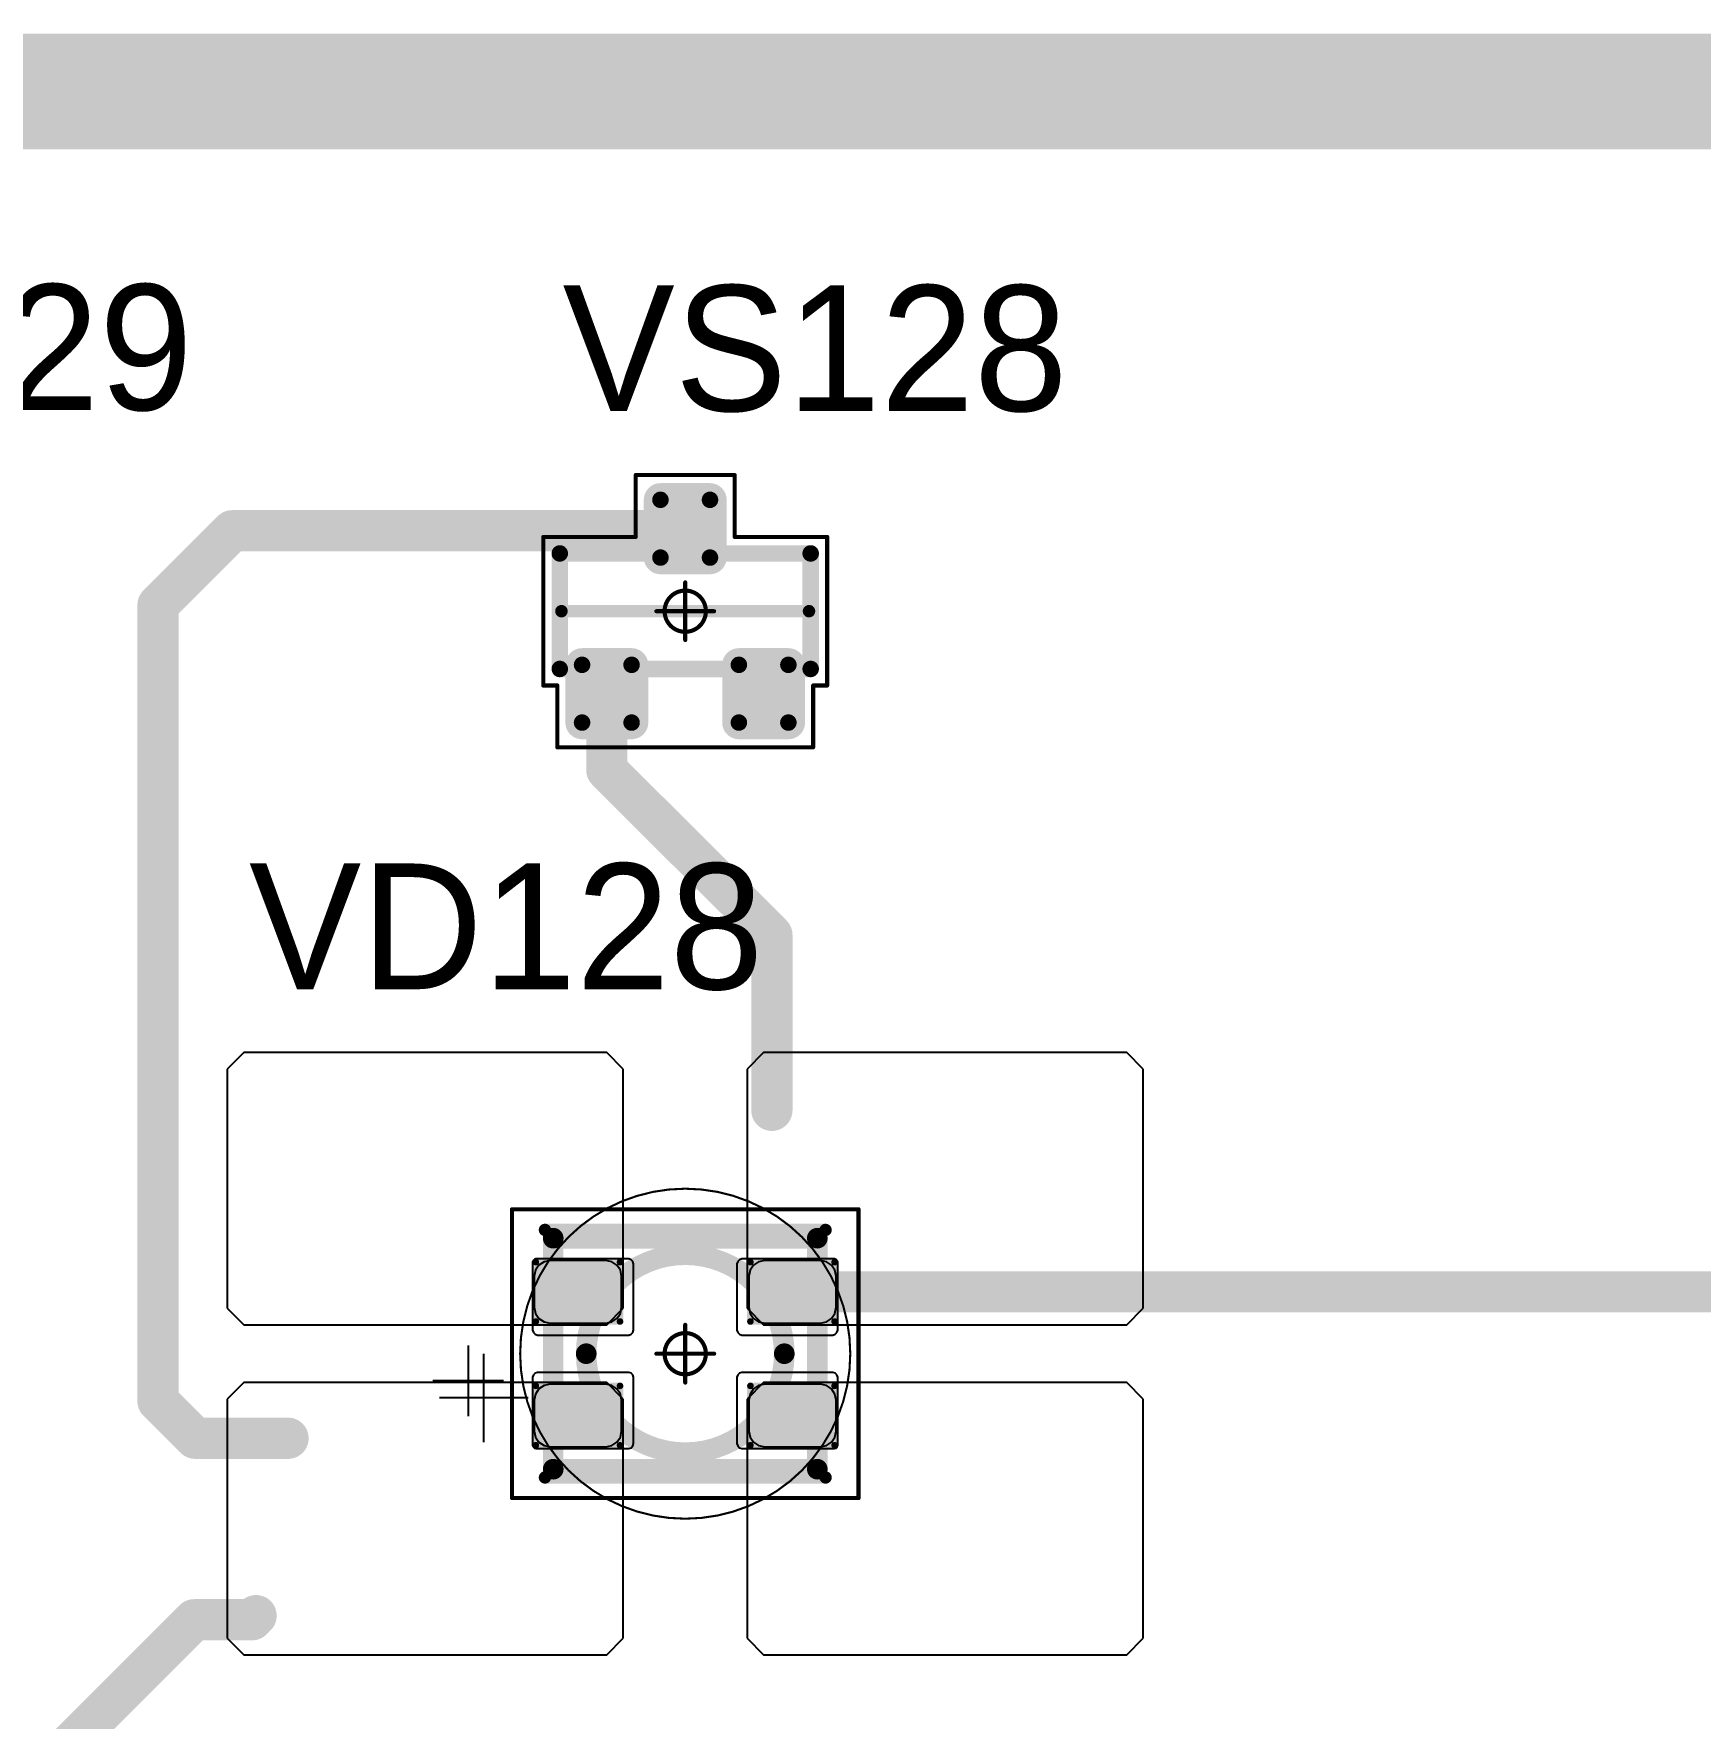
# Model space of a CAD drawing. Header units: millimetres. Extents: x 0 to 400, y 0 to 511.
# Drawn here: x 252.11 to 272.3, y 57.08 to 77.5 of the extents above; entities that cross this region are included whole.
import ezdxf

# ---------------------------------------------------------------- set-up
doc = ezdxf.new("R2010")
doc.units = ezdxf.units.MM
for name, color, linetype in [('Mechanical13', 56, 'Continuous'), ('Mechanical15', 56, 'Continuous'), ('Mechanical2', 216, 'Continuous'), ('TopLayer', 1, 'Continuous'), ('TopOverlay', 2, 'Continuous'), ('TopPaste', 8, 'Continuous'), ('TopSolder', 216, 'Continuous')]:
    doc.layers.add(name, color=color, linetype=linetype)

# ---------------------------------------------------------------- blocks, each defined once
blk = doc.blocks.new('SOT23_469')
at = {"layer": 'Mechanical13', "const_width": 0.2}
for points in [[(-0.7, 1.52), (0.7, 1.52)], [(-0.7, 1.52), (-0.7, -1.52)], [(0.7, 1.52), (0.7, -1.52)], [(-0.7, -1.52), (0.7, -1.52)]]:
    blk.add_lwpolyline(points, dxfattribs=at)
at = {"layer": 'Mechanical13', "const_width": 0.1}
for points in [[(-0.75, 1.52, 1), (-0.65, 1.52, 1)], [(-0.75, 1.52, 1), (-0.65, 1.52, 1)], [(0.65, 1.52, 1), (0.75, 1.52, 1)], [(0.65, 1.52, 1), (0.75, 1.52, 1)], [(-0.75, -1.52, 1), (-0.65, -1.52, 1)], [(-0.75, -1.52, 1), (-0.65, -1.52, 1)], [(0.65, -1.52, 1), (0.75, -1.52, 1)], [(0.65, -1.52, 1), (0.75, -1.52, 1)]]:
    blk.add_lwpolyline(points, format="xyb", close=True, dxfattribs=at)
at = {"layer": 'Mechanical15', "const_width": 0.05}
for points in [[(-0.9, 1.72), (-0.9, 1.55)], [(-0.9, 1.72), (0.9, 1.72)], [(0.9, 1.72), (0.9, 0.6)], [(-1.65, 1.55), (-1.65, -1.55)], [(-1.65, 1.55), (-0.9, 1.55)], [(0.9, 0.6), (1.65, 0.6)], [(1.65, 0.6), (1.65, -0.6)], [(0, 0.35), (0, -0.35)], [(-0.35, 0), (0.35, 0)], [(0.9, -0.6), (1.65, -0.6)], [(0.9, -0.6), (0.9, -1.72)], [(-1.65, -1.55), (-0.9, -1.55)], [(-0.9, -1.55), (-0.9, -1.72)], [(-0.9, -1.72), (0.9, -1.72)]]:
    blk.add_lwpolyline(points, dxfattribs=at)
at = {"layer": 'Mechanical15'}
for points, const_width in [([(-0.913, 1.72, 1), (-0.888, 1.72, 1)], 0.025), ([(-0.913, 1.72, 1), (-0.888, 1.72, 1)], 0.025), ([(0.888, 1.72, 1), (0.913, 1.72, 1)], 0.025), ([(0.888, 1.72, 1), (0.913, 1.72, 1)], 0.025), ([(-1.662, 1.55, 1), (-1.637, 1.55, 1)], 0.025), ([(-1.662, 1.55, 1), (-1.637, 1.55, 1)], 0.025), ([(-0.913, 1.55, 1), (-0.888, 1.55, 1)], 0.025), ([(-0.913, 1.55, 1), (-0.888, 1.55, 1)], 0.025), ([(0.888, 0.6, 1), (0.913, 0.6, 1)], 0.025), ([(0.888, 0.6, 1), (0.913, 0.6, 1)], 0.025), ([(1.637, 0.6, 1), (1.662, 0.6, 1)], 0.025), ([(1.637, 0.6, 1), (1.662, 0.6, 1)], 0.025), ([(0.25, 0, 1), (-0.25, 0, 1)], 0.05), ([(-0.012, 0.35, 1), (0.012, 0.35, 1)], 0.025), ([(-0.362, 0, 1), (-0.337, 0, 1)], 0.025), ([(-0.262, 0, 1), (-0.238, 0, 1)], 0.025), ([(0.238, 0, 1), (0.262, 0, 1)], 0.025), ([(0.337, 0, 1), (0.362, 0, 1)], 0.025), ([(-0.012, -0.35, 1), (0.012, -0.35, 1)], 0.025), ([(0.888, -0.6, 1), (0.913, -0.6, 1)], 0.025), ([(0.888, -0.6, 1), (0.913, -0.6, 1)], 0.025), ([(1.637, -0.6, 1), (1.662, -0.6, 1)], 0.025), ([(1.637, -0.6, 1), (1.662, -0.6, 1)], 0.025), ([(-1.662, -1.55, 1), (-1.637, -1.55, 1)], 0.025), ([(-1.662, -1.55, 1), (-1.637, -1.55, 1)], 0.025), ([(-0.913, -1.55, 1), (-0.888, -1.55, 1)], 0.025), ([(-0.913, -1.55, 1), (-0.888, -1.55, 1)], 0.025), ([(-0.913, -1.72, 1), (-0.888, -1.72, 1)], 0.025), ([(-0.913, -1.72, 1), (-0.888, -1.72, 1)], 0.025), ([(0.888, -1.72, 1), (0.913, -1.72, 1)], 0.025), ([(0.888, -1.72, 1), (0.913, -1.72, 1)], 0.025)]:
    blk.add_lwpolyline(points, format="xyb", close=True, dxfattribs=dict(at, const_width=const_width))
at = {"layer": 'TopLayer', "const_width": 0.1}
for points in [[(-1.4, 1.25, 1), (-1.3, 1.25, 1)], [(-0.7, 1.25, 1), (-0.6, 1.25, 1)], [(-1.4, 0.65, 1), (-1.3, 0.65, 1)], [(-0.7, 0.65, 1), (-0.6, 0.65, 1)], [(0.6, 0.3, 1), (0.7, 0.3, 1)], [(1.3, 0.3, 1), (1.4, 0.3, 1)], [(0.6, -0.3, 1), (0.7, -0.3, 1)], [(1.3, -0.3, 1), (1.4, -0.3, 1)], [(-1.4, -0.65, 1), (-1.3, -0.65, 1)], [(-0.7, -0.65, 1), (-0.6, -0.65, 1)], [(-1.4, -1.25, 1), (-1.3, -1.25, 1)], [(-0.7, -1.25, 1), (-0.6, -1.25, 1)]]:
    blk.add_lwpolyline(points, format="xyb", close=True, dxfattribs=at)
at = {"layer": 'TopLayer'}
for points in [[(-1.45, 1.25), (-1.45, 0.65), (-0.55, 1.25), (-0.55, 0.65)], [(-1.35, 1.35), (-1.35, 0.55), (-0.65, 1.35), (-0.65, 0.55)], [(0.55, 0.3), (0.55, -0.3), (1.45, 0.3), (1.45, -0.3)], [(0.65, 0.4), (0.65, -0.4), (1.35, 0.4), (1.35, -0.4)], [(-1.35, -0.55), (-1.35, -1.35), (-0.65, -0.55), (-0.65, -1.35)], [(-1.45, -0.65), (-1.45, -1.25), (-0.55, -0.65), (-0.55, -1.25)]]:
    blk.add_solid(points, dxfattribs=at)
at = {"layer": 'TopOverlay', "const_width": 0.15}
blk.add_lwpolyline([(0, 1.5), (0, -1.5)], dxfattribs=at)
at = {"layer": 'TopOverlay', "const_width": 0.075}
for points in [[(-0.038, 1.5, 1), (0.038, 1.5, 1)], [(-0.038, -1.5, 1), (0.038, -1.5, 1)]]:
    blk.add_lwpolyline(points, format="xyb", close=True, dxfattribs=at)
at = {"layer": 'TopPaste', "const_width": 0.075}
for points in [[(-1.387, 1.25, 1), (-1.313, 1.25, 1)], [(-0.687, 1.25, 1), (-0.613, 1.25, 1)], [(-1.387, 0.65, 1), (-1.313, 0.65, 1)], [(-0.687, 0.65, 1), (-0.613, 0.65, 1)], [(0.613, 0.3, 1), (0.687, 0.3, 1)], [(1.313, 0.3, 1), (1.387, 0.3, 1)], [(0.613, -0.3, 1), (0.687, -0.3, 1)], [(1.313, -0.3, 1), (1.387, -0.3, 1)], [(-1.387, -0.65, 1), (-1.313, -0.65, 1)], [(-0.687, -0.65, 1), (-0.613, -0.65, 1)], [(-1.387, -1.25, 1), (-1.313, -1.25, 1)], [(-0.687, -1.25, 1), (-0.613, -1.25, 1)]]:
    blk.add_lwpolyline(points, format="xyb", close=True, dxfattribs=at)
at = {"layer": 'TopPaste'}
for points in [[(-1.425, 1.25), (-1.425, 0.65), (-0.575, 1.25), (-0.575, 0.65)], [(-1.35, 1.325), (-1.35, 0.575), (-0.65, 1.325), (-0.65, 0.575)], [(0.575, 0.3), (0.575, -0.3), (1.425, 0.3), (1.425, -0.3)], [(0.65, 0.375), (0.65, -0.375), (1.35, 0.375), (1.35, -0.375)], [(-1.35, -0.575), (-1.35, -1.325), (-0.65, -0.575), (-0.65, -1.325)], [(-1.425, -0.65), (-1.425, -1.25), (-0.575, -0.65), (-0.575, -1.25)]]:
    blk.add_solid(points, dxfattribs=at)
at = {"layer": 'TopSolder', "const_width": 0.202}
for points in [[(-1.451, 1.25, 1), (-1.249, 1.25, 1)], [(-0.751, 1.25, 1), (-0.549, 1.25, 1)], [(-1.451, 0.65, 1), (-1.249, 0.65, 1)], [(-0.751, 0.65, 1), (-0.549, 0.65, 1)], [(0.549, 0.3, 1), (0.751, 0.3, 1)], [(1.249, 0.3, 1), (1.451, 0.3, 1)], [(0.549, -0.3, 1), (0.751, -0.3, 1)], [(1.249, -0.3, 1), (1.451, -0.3, 1)], [(-1.451, -0.65, 1), (-1.249, -0.65, 1)], [(-0.751, -0.65, 1), (-0.549, -0.65, 1)], [(-1.451, -1.25, 1), (-1.249, -1.25, 1)], [(-0.751, -1.25, 1), (-0.549, -1.25, 1)]]:
    blk.add_lwpolyline(points, format="xyb", close=True, dxfattribs=at)
at = {"layer": 'TopSolder'}
for points in [[(-1.35, 1.452), (-1.35, 0.448), (-0.65, 1.452), (-0.65, 0.448)], [(-1.552, 1.25), (-1.552, 0.65), (-0.448, 1.25), (-0.448, 0.65)], [(0.65, 0.502), (0.65, -0.502), (1.35, 0.502), (1.35, -0.502)], [(0.448, 0.3), (0.448, -0.3), (1.552, 0.3), (1.552, -0.3)], [(-1.35, -0.448), (-1.35, -1.452), (-0.65, -0.448), (-0.65, -1.452)], [(-1.552, -0.65), (-1.552, -1.25), (-0.448, -0.65), (-0.448, -1.25)]]:
    blk.add_solid(points, dxfattribs=at)
blk = doc.blocks.new('E65F_673')
at = {"layer": 'Mechanical13'}
for p, q in [((2.441, 1.071), (2.441, 0)), ((1.905, 0.536), (2.976, 0.536))]:
    blk.add_line(p, q, dxfattribs=at)
at = {"layer": 'Mechanical13', "const_width": 0.25}
for points in [[(-1.6, 1.4), (-1.6, -1.4)], [(1.6, 1.4), (-1.6, 1.4)], [(1.6, 1.4), (1.6, -1.4)], [(1.6, -1.4), (-1.6, -1.4)]]:
    blk.add_lwpolyline(points, dxfattribs=at)
at = {"layer": 'Mechanical13'}
for points, const_width in [([(-1.663, 1.4, 1), (-1.538, 1.4, 1)], 0.125), ([(-1.663, 1.4, 1), (-1.538, 1.4, 1)], 0.125), ([(1.537, 1.4, 1), (1.662, 1.4, 1)], 0.125), ([(1.537, 1.4, 1), (1.662, 1.4, 1)], 0.125), ([(1.2, 0, 1), (-1.2, 0, 1)], 0.25), ([(-1.263, 0, 1), (-1.138, 0, 1)], 0.125), ([(1.137, 0, 1), (1.262, 0, 1)], 0.125), ([(-1.663, -1.4, 1), (-1.538, -1.4, 1)], 0.125), ([(-1.663, -1.4, 1), (-1.538, -1.4, 1)], 0.125), ([(1.537, -1.4, 1), (1.662, -1.4, 1)], 0.125), ([(1.537, -1.4, 1), (1.662, -1.4, 1)], 0.125)]:
    blk.add_lwpolyline(points, format="xyb", close=True, dxfattribs=dict(at, const_width=const_width))
at = {"layer": 'Mechanical15', "const_width": 0.05}
for points in [[(2.1, 1.75), (-2.1, 1.75)], [(-2.1, 1.75), (-2.1, -1.75)], [(2.1, 1.75), (2.1, -1.75)], [(0, 0.35), (0, -0.35)], [(0, 0.35), (0, -0.35)], [(0.35, 0), (-0.35, 0)], [(0.35, 0), (-0.35, 0)], [(2.1, -1.75), (-2.1, -1.75)]]:
    blk.add_lwpolyline(points, dxfattribs=at)
at = {"layer": 'Mechanical15'}
for points, const_width in [([(-2.113, 1.75, 1), (-2.088, 1.75, 1)], 0.025), ([(-2.113, 1.75, 1), (-2.088, 1.75, 1)], 0.025), ([(2.087, 1.75, 1), (2.112, 1.75, 1)], 0.025), ([(2.087, 1.75, 1), (2.112, 1.75, 1)], 0.025), ([(0.25, 0, 1), (-0.25, 0, 1)], 0.05), ([(0.25, 0, 1), (-0.25, 0, 1)], 0.05), ([(-0.013, 0.35, 1), (0.012, 0.35, 1)], 0.025), ([(-0.013, 0.35, 1), (0.012, 0.35, 1)], 0.025), ([(-0.363, 0, 1), (-0.338, 0, 1)], 0.025), ([(-0.363, 0, 1), (-0.338, 0, 1)], 0.025), ([(-0.263, 0, 1), (-0.238, 0, 1)], 0.025), ([(-0.263, 0, 1), (-0.238, 0, 1)], 0.025), ([(0.237, 0, 1), (0.262, 0, 1)], 0.025), ([(0.237, 0, 1), (0.262, 0, 1)], 0.025), ([(0.337, 0, 1), (0.362, 0, 1)], 0.025), ([(0.337, 0, 1), (0.362, 0, 1)], 0.025), ([(-0.013, -0.35, 1), (0.012, -0.35, 1)], 0.025), ([(-0.013, -0.35, 1), (0.012, -0.35, 1)], 0.025), ([(-2.113, -1.75, 1), (-2.088, -1.75, 1)], 0.025), ([(-2.113, -1.75, 1), (-2.088, -1.75, 1)], 0.025), ([(2.087, -1.75, 1), (2.112, -1.75, 1)], 0.025), ([(2.087, -1.75, 1), (2.112, -1.75, 1)], 0.025)]:
    blk.add_lwpolyline(points, format="xyb", close=True, dxfattribs=dict(at, const_width=const_width))
at = {"layer": 'TopLayer'}
for p, q in [((-5.35, 3.65), (-5.55, 3.45)), ((-0.95, 3.65), (-5.35, 3.65)), ((-5.35, 3.65), (-5.35, 3.65)), ((-0.75, 3.45), (-0.95, 3.65)), ((0.95, 3.65), (0.75, 3.45)), ((5.35, 3.65), (0.95, 3.65)), ((0.95, 3.65), (0.95, 3.65)), ((5.55, 3.45), (5.35, 3.65)), ((-5.55, 3.45), (-5.55, 3.45)), ((-5.55, 3.45), (-5.55, 0.55)), ((-0.75, 0.55), (-0.75, 3.45)), ((0.75, 3.45), (0.75, 3.45)), ((0.75, 3.45), (0.75, 0.55)), ((5.55, 0.55), (5.55, 3.45)), ((-5.55, 0.55), (-5.35, 0.35)), ((-0.95, 0.35), (-0.75, 0.55)), ((0.75, 0.55), (0.95, 0.35)), ((5.35, 0.35), (5.55, 0.55)), ((-5.35, 0.35), (-0.95, 0.35)), ((0.95, 0.35), (5.35, 0.35)), ((-5.35, -0.35), (-5.55, -0.55)), ((-0.95, -0.35), (-5.35, -0.35)), ((-5.35, -0.35), (-5.35, -0.35)), ((-0.75, -0.55), (-0.95, -0.35)), ((0.95, -0.35), (0.75, -0.55)), ((5.35, -0.35), (0.95, -0.35)), ((0.95, -0.35), (0.95, -0.35)), ((5.55, -0.55), (5.35, -0.35)), ((-5.55, -0.55), (-5.55, -0.55)), ((-5.55, -0.55), (-5.55, -3.45)), ((-0.75, -3.45), (-0.75, -0.55)), ((0.75, -0.55), (0.75, -0.55)), ((0.75, -0.55), (0.75, -3.45)), ((5.55, -3.45), (5.55, -0.55)), ((-5.55, -3.45), (-5.35, -3.65)), ((-0.95, -3.65), (-0.75, -3.45)), ((0.75, -3.45), (0.95, -3.65)), ((5.35, -3.65), (5.55, -3.45)), ((-5.35, -3.65), (-0.95, -3.65)), ((0.95, -3.65), (5.35, -3.65))]:
    blk.add_line(p, q, dxfattribs=at)
at = {"layer": 'TopLayer', "const_width": 0.04}
for points in [[(-1.83, 1.11, 1), (-1.79, 1.11, 1)], [(-0.81, 1.11, 1), (-0.77, 1.11, 1)], [(0.77, 1.11, 1), (0.81, 1.11, 1)], [(1.79, 1.11, 1), (1.83, 1.11, 1)], [(-1.83, 0.39, 1), (-1.79, 0.39, 1)], [(-0.81, 0.39, 1), (-0.77, 0.39, 1)], [(0.77, 0.39, 1), (0.81, 0.39, 1)], [(1.79, 0.39, 1), (1.83, 0.39, 1)], [(-1.83, -0.39, 1), (-1.79, -0.39, 1)], [(-0.81, -0.39, 1), (-0.77, -0.39, 1)], [(0.77, -0.39, 1), (0.81, -0.39, 1)], [(1.79, -0.39, 1), (1.83, -0.39, 1)], [(-1.83, -1.11, 1), (-1.79, -1.11, 1)], [(-0.81, -1.11, 1), (-0.77, -1.11, 1)], [(0.77, -1.11, 1), (0.81, -1.11, 1)], [(1.79, -1.11, 1), (1.83, -1.11, 1)]]:
    blk.add_lwpolyline(points, format="xyb", close=True, dxfattribs=at)
at = {"layer": 'TopLayer'}
for points in [[(-1.85, 1.11), (-1.85, 0.39), (-0.75, 1.11), (-0.75, 0.39)], [(-1.81, 1.15), (-1.81, 0.35), (-0.79, 1.15), (-0.79, 0.35)], [(0.75, 1.11), (0.75, 0.39), (1.85, 1.11), (1.85, 0.39)], [(0.79, 1.15), (0.79, 0.35), (1.81, 1.15), (1.81, 0.35)], [(-1.85, -0.39), (-1.85, -1.11), (-0.75, -0.39), (-0.75, -1.11)], [(-1.81, -0.35), (-1.81, -1.15), (-0.79, -0.35), (-0.79, -1.15)], [(0.75, -0.39), (0.75, -1.11), (1.85, -0.39), (1.85, -1.11)], [(0.79, -0.35), (0.79, -1.15), (1.81, -0.35), (1.81, -1.15)]]:
    blk.add_solid(points, dxfattribs=at)
at = {"layer": 'TopOverlay'}
for p, q in [((2.628, 0.757), (2.628, -0.1)), ((2.2, 0.328), (3.057, 0.328))]:
    blk.add_line(p, q, dxfattribs=at)
at = {"layer": 'TopOverlay', "const_width": 0.15}
for points in [[(1.7, 1.5), (-1.7, 1.5)], [(1.7, -1.5), (-1.7, -1.5)]]:
    blk.add_lwpolyline(points, dxfattribs=at)
at = {"layer": 'TopOverlay', "const_width": 0.075}
for points in [[(-1.738, 1.5, 1), (-1.663, 1.5, 1)], [(1.662, 1.5, 1), (1.737, 1.5, 1)], [(-1.738, -1.5, 1), (-1.663, -1.5, 1)], [(1.662, -1.5, 1), (1.737, -1.5, 1)]]:
    blk.add_lwpolyline(points, format="xyb", close=True, dxfattribs=at)
at = {"layer": 'TopPaste'}
for p, q in [((-1.773, 1.073), (-1.814, 1.011)), ((-1.711, 1.114), (-1.773, 1.073)), ((-1.638, 1.129), (-1.711, 1.114)), ((-0.963, 1.129), (-1.638, 1.129)), ((-0.889, 1.114), (-0.963, 1.129)), ((-0.827, 1.073), (-0.889, 1.114)), ((-0.786, 1.011), (-0.827, 1.073)), ((0.827, 1.073), (0.786, 1.011)), ((0.889, 1.114), (0.827, 1.073)), ((0.962, 1.129), (0.889, 1.114)), ((1.637, 1.129), (0.962, 1.129)), ((1.711, 1.114), (1.637, 1.129)), ((1.773, 1.073), (1.711, 1.114)), ((1.814, 1.011), (1.773, 1.073)), ((-1.814, 1.011), (-1.829, 0.938)), ((-1.829, 0.938), (-1.829, 0.563)), ((-0.771, 0.938), (-0.786, 1.011)), ((-0.771, 0.563), (-0.771, 0.938)), ((0.786, 1.011), (0.771, 0.938)), ((0.771, 0.938), (0.771, 0.563)), ((1.829, 0.938), (1.814, 1.011)), ((1.829, 0.563), (1.829, 0.938)), ((-1.829, 0.563), (-1.814, 0.489)), ((-1.814, 0.489), (-1.773, 0.427)), ((-1.773, 0.427), (-1.711, 0.386)), ((-0.889, 0.386), (-0.827, 0.427)), ((-0.827, 0.427), (-0.786, 0.489)), ((-0.786, 0.489), (-0.771, 0.563)), ((0.771, 0.563), (0.786, 0.489)), ((0.786, 0.489), (0.827, 0.427)), ((0.827, 0.427), (0.889, 0.386)), ((1.711, 0.386), (1.773, 0.427)), ((1.773, 0.427), (1.814, 0.489)), ((1.814, 0.489), (1.829, 0.563)), ((-1.711, 0.386), (-1.638, 0.371)), ((-1.638, 0.371), (-0.963, 0.371)), ((-0.963, 0.371), (-0.889, 0.386)), ((0.889, 0.386), (0.962, 0.371)), ((0.962, 0.371), (1.637, 0.371)), ((1.637, 0.371), (1.711, 0.386)), ((-1.711, -0.386), (-1.773, -0.427)), ((-1.638, -0.371), (-1.711, -0.386)), ((-0.963, -0.371), (-1.638, -0.371)), ((-0.889, -0.386), (-0.963, -0.371)), ((-0.827, -0.427), (-0.889, -0.386)), ((0.889, -0.386), (0.827, -0.427)), ((0.962, -0.371), (0.889, -0.386)), ((1.637, -0.371), (0.962, -0.371)), ((1.711, -0.386), (1.637, -0.371)), ((1.773, -0.427), (1.711, -0.386)), ((-1.814, -0.489), (-1.829, -0.563)), ((-1.829, -0.563), (-1.829, -0.938)), ((-1.773, -0.427), (-1.814, -0.489)), ((-0.786, -0.489), (-0.827, -0.427)), ((-0.771, -0.563), (-0.786, -0.489)), ((-0.771, -0.938), (-0.771, -0.563)), ((0.786, -0.489), (0.771, -0.563)), ((0.771, -0.563), (0.771, -0.938)), ((0.827, -0.427), (0.786, -0.489)), ((1.814, -0.489), (1.773, -0.427)), ((1.829, -0.563), (1.814, -0.489)), ((1.829, -0.938), (1.829, -0.563)), ((-1.829, -0.938), (-1.814, -1.011)), ((-1.814, -1.011), (-1.773, -1.073)), ((-0.827, -1.073), (-0.786, -1.011)), ((-0.786, -1.011), (-0.771, -0.938)), ((0.771, -0.938), (0.786, -1.011)), ((0.786, -1.011), (0.827, -1.073)), ((1.773, -1.073), (1.814, -1.011)), ((1.814, -1.011), (1.829, -0.938)), ((-1.773, -1.073), (-1.711, -1.114)), ((-1.711, -1.114), (-1.638, -1.129)), ((-1.638, -1.129), (-0.963, -1.129)), ((-0.963, -1.129), (-0.889, -1.114)), ((-0.889, -1.114), (-0.827, -1.073)), ((0.827, -1.073), (0.889, -1.114)), ((0.889, -1.114), (0.962, -1.129)), ((0.962, -1.129), (1.637, -1.129)), ((1.637, -1.129), (1.711, -1.114)), ((1.711, -1.114), (1.773, -1.073))]:
    blk.add_line(p, q, dxfattribs=at)
at = {"layer": 'TopSolder'}
for p, q in [((-1.842, 1.129), (-1.85, 1.111)), ((-1.85, 1.111), (-1.85, 1.101)), ((-1.85, 1.101), (-1.85, 1.101)), ((-1.85, 1.101), (-1.85, 0.301)), ((-1.828, 1.143), (-1.842, 1.129)), ((-1.81, 1.151), (-1.828, 1.143)), ((-1.8, 1.151), (-1.81, 1.151)), ((-0.7, 1.151), (-1.8, 1.151)), ((-0.685, 1.151), (-0.7, 1.151)), ((-0.7, 1.151), (-0.7, 1.151)), ((-0.658, 1.139), (-0.685, 1.151)), ((-0.636, 1.118), (-0.658, 1.139)), ((-0.625, 1.09), (-0.636, 1.118)), ((-0.625, 1.076), (-0.625, 1.09)), ((-0.625, 0.301), (-0.625, 1.076)), ((0.636, 1.118), (0.625, 1.09)), ((0.625, 1.09), (0.625, 1.076)), ((0.625, 1.076), (0.625, 1.076)), ((0.625, 1.076), (0.625, 0.301)), ((0.657, 1.139), (0.636, 1.118)), ((0.685, 1.151), (0.657, 1.139)), ((0.7, 1.151), (0.685, 1.151)), ((1.8, 1.151), (0.7, 1.151)), ((1.81, 1.151), (1.8, 1.151)), ((1.8, 1.151), (1.8, 1.151)), ((1.828, 1.143), (1.81, 1.151)), ((1.842, 1.129), (1.828, 1.143)), ((1.85, 1.111), (1.842, 1.129)), ((1.85, 1.101), (1.85, 1.111)), ((1.85, 0.301), (1.85, 1.101)), ((-1.85, 0.301), (-1.85, 0.286)), ((-1.85, 0.286), (-1.839, 0.258)), ((-1.839, 0.258), (-1.818, 0.237)), ((-1.818, 0.237), (-1.79, 0.226)), ((-1.79, 0.226), (-1.775, 0.226)), ((-1.775, 0.226), (-1.775, 0.226)), ((-1.775, 0.226), (-0.7, 0.226)), ((-0.7, 0.226), (-0.685, 0.226)), ((-0.685, 0.226), (-0.658, 0.237)), ((-0.658, 0.237), (-0.636, 0.258)), ((-0.636, 0.258), (-0.625, 0.286)), ((-0.625, 0.286), (-0.625, 0.301)), ((-0.625, 0.301), (-0.625, 0.301)), ((0.625, 0.301), (0.625, 0.286)), ((0.625, 0.286), (0.636, 0.258)), ((0.636, 0.258), (0.657, 0.237)), ((0.657, 0.237), (0.685, 0.226)), ((0.685, 0.226), (0.7, 0.226)), ((0.7, 0.226), (0.7, 0.226)), ((0.7, 0.226), (1.775, 0.226)), ((1.775, 0.226), (1.79, 0.226)), ((1.79, 0.226), (1.817, 0.237)), ((1.817, 0.237), (1.839, 0.258)), ((1.839, 0.258), (1.85, 0.286)), ((1.85, 0.286), (1.85, 0.301)), ((1.85, 0.301), (1.85, 0.301)), ((-1.839, -0.257), (-1.85, -0.285)), ((-1.85, -0.285), (-1.85, -0.299)), ((-1.85, -0.299), (-1.85, -0.299)), ((-1.85, -0.299), (-1.85, -1.099)), ((-1.818, -0.236), (-1.839, -0.257)), ((-1.79, -0.224), (-1.818, -0.236)), ((-1.775, -0.224), (-1.79, -0.224)), ((-0.7, -0.224), (-1.775, -0.224)), ((-0.685, -0.224), (-0.7, -0.224)), ((-0.7, -0.224), (-0.7, -0.224)), ((-0.658, -0.236), (-0.685, -0.224)), ((-0.636, -0.257), (-0.658, -0.236)), ((-0.625, -0.285), (-0.636, -0.257)), ((-0.625, -0.299), (-0.625, -0.285)), ((-0.625, -1.074), (-0.625, -0.299)), ((0.636, -0.257), (0.625, -0.285)), ((0.625, -0.285), (0.625, -0.299)), ((0.625, -0.299), (0.625, -0.299)), ((0.625, -0.299), (0.625, -1.074)), ((0.657, -0.236), (0.636, -0.257)), ((0.685, -0.224), (0.657, -0.236)), ((0.7, -0.224), (0.685, -0.224)), ((1.775, -0.224), (0.7, -0.224)), ((1.79, -0.224), (1.775, -0.224)), ((1.775, -0.224), (1.775, -0.224)), ((1.817, -0.236), (1.79, -0.224)), ((1.839, -0.257), (1.817, -0.236)), ((1.85, -0.285), (1.839, -0.257)), ((1.85, -0.299), (1.85, -0.285)), ((1.85, -1.099), (1.85, -0.299)), ((-1.85, -1.099), (-1.85, -1.109)), ((-1.85, -1.109), (-1.842, -1.128)), ((-1.842, -1.128), (-1.828, -1.142)), ((-1.828, -1.142), (-1.81, -1.149)), ((-1.81, -1.149), (-1.8, -1.149)), ((-1.8, -1.149), (-0.7, -1.149)), ((-1.8, -1.149), (-1.8, -1.149)), ((-0.7, -1.149), (-0.685, -1.149)), ((-0.685, -1.149), (-0.658, -1.138)), ((-0.658, -1.138), (-0.636, -1.117)), ((-0.636, -1.117), (-0.625, -1.089)), ((-0.625, -1.089), (-0.625, -1.074)), ((-0.625, -1.074), (-0.625, -1.074)), ((0.625, -1.074), (0.625, -1.089)), ((0.625, -1.089), (0.636, -1.117)), ((0.636, -1.117), (0.657, -1.138)), ((0.657, -1.138), (0.685, -1.149)), ((0.685, -1.149), (0.7, -1.149)), ((0.7, -1.149), (1.8, -1.149)), ((0.7, -1.149), (0.7, -1.149)), ((1.8, -1.149), (1.81, -1.149)), ((1.81, -1.149), (1.828, -1.142)), ((1.828, -1.142), (1.842, -1.128)), ((1.842, -1.128), (1.85, -1.109)), ((1.85, -1.109), (1.85, -1.099)), ((1.85, -1.099), (1.85, -1.099))]:
    blk.add_line(p, q, dxfattribs=at)

msp = doc.modelspace()

# ---------------------------------------------------------------- linework, layer by layer
at = {"layer": 'Mechanical2'}
for points, const_width in [([(262, 61.5, 1), (258, 61.5, 1)], 0.0254), ([(260, 63.5, 1), (260, 63.5, 1)], 0.0005), ([(257.994, 61.5, 1), (258.006, 61.5, 1)], 0.0127), ([(258, 61.5, 1), (258, 61.5, 1)], 0.0005), ([(261.994, 61.5, 1), (262.006, 61.5, 1)], 0.0127), ([(262, 61.5, 1), (262, 61.5, 1)], 0.0005), ([(260, 59.5, 1), (260, 59.5, 1)], 0.0005)]:
    msp.add_lwpolyline(points, format="xyb", close=True, dxfattribs=dict(at, const_width=const_width))
at = {"layer": 'Mechanical2', "const_width": 0.001}
for points in [[(260, 59.5), (260, 63.5)], [(258, 61.5), (262, 61.5)]]:
    msp.add_lwpolyline(points, dxfattribs=at)
at = {"layer": 'TopLayer'}
for points, const_width in [([(250.725, 76.8), (290.425, 76.8)], 1.4), ([(253.612, 70.575), (254.512, 71.475)], 0.5), ([(254.512, 71.475), (259.912, 71.475)], 0.5), ([(253.612, 60.925), (253.612, 70.575)], 0.5), ([(259.05, 68.575), (259.05, 69.5)], 0.5), ([(259.05, 68.575), (261.05, 66.575)], 0.5), ([(261.05, 64.45), (261.05, 66.575)], 0.5), ([(261.3, 62.25), (273.587, 62.25)], 0.5), ([(253.612, 60.925), (254.062, 60.475)], 0.5), ([(254.062, 60.475), (255.187, 60.475)], 0.5), ([(252.5, 56.725), (254.05, 58.275)], 0.5), ([(254.05, 58.275), (254.75, 58.275)], 0.5), ([(254.75, 58.275), (254.8, 58.325)], 0.5)]:
    msp.add_lwpolyline(points, dxfattribs=dict(at, const_width=const_width))
at = {"layer": 'TopLayer', "const_width": 0.25}
for points in [[(254.387, 71.475, 1), (254.637, 71.475, 1)], [(254.387, 71.475, 1), (254.637, 71.475, 1)], [(259.787, 71.475, 1), (260.037, 71.475, 1)], [(253.487, 70.575, 1), (253.737, 70.575, 1)], [(253.487, 70.575, 1), (253.737, 70.575, 1)], [(258.925, 69.5, 1), (259.175, 69.5, 1)], [(258.925, 68.575, 1), (259.175, 68.575, 1)], [(258.925, 68.575, 1), (259.175, 68.575, 1)], [(260.925, 66.575, 1), (261.175, 66.575, 1)], [(260.925, 66.575, 1), (261.175, 66.575, 1)], [(260.925, 64.45, 1), (261.175, 64.45, 1)], [(261.175, 62.25, 1), (261.425, 62.25, 1)], [(253.487, 60.925, 1), (253.737, 60.925, 1)], [(253.487, 60.925, 1), (253.737, 60.925, 1)], [(253.937, 60.475, 1), (254.187, 60.475, 1)], [(253.937, 60.475, 1), (254.187, 60.475, 1)], [(255.062, 60.475, 1), (255.312, 60.475, 1)], [(253.925, 58.275, 1), (254.175, 58.275, 1)], [(253.925, 58.275, 1), (254.175, 58.275, 1)], [(254.625, 58.275, 1), (254.875, 58.275, 1)], [(254.625, 58.275, 1), (254.875, 58.275, 1)], [(254.675, 58.325, 1), (254.925, 58.325, 1)]]:
    msp.add_lwpolyline(points, format="xyb", close=True, dxfattribs=at)

# ---------------------------------------------------------------- block references
for name, p, rotation in [('SOT23_469', (260, 70.5), 90), ('E65F_673', (260, 61.5), 180)]:
    msp.add_blockref(name, p, dxfattribs=dict(rotation=rotation))

# ---------------------------------------------------------------- texts
at = {"layer": 'TopOverlay'}
for s, p in [('R29', (250.294, 72.938)), ('VS128', (258.514, 72.926)), ('VD128', (254.715, 65.918))]:
    msp.add_text(s, height=1.524, dxfattribs=at).set_placement(p)

doc.saveas('drawing.dxf')
